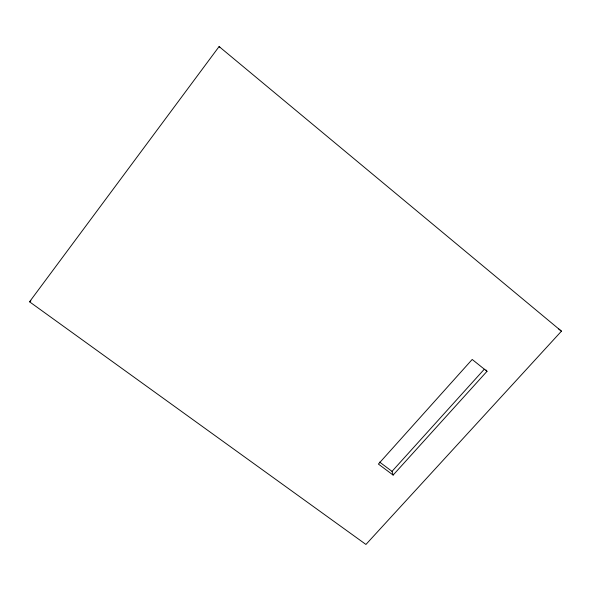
<?xml version="1.0" encoding="UTF-8"?>
<svg xmlns="http://www.w3.org/2000/svg" width="591" height="591" viewBox="0 0 591 591"><rect width="100%" height="100%" fill="white"/><g stroke="black" fill="none" stroke-linecap="round" stroke-linejoin="round"><path stroke-width="0.89" d="M29.55 301.802L219.106 46.549L561.45 331.174L365.94 544.451L29.55 301.802L30.895 300.745M485.942 369.936L487.006 371.318L393.133 475.083L392.018 471.367L484.273 369.235M393.133 475.083L378.403 464.068L472.187 359.461L487.006 371.318M379.614 462.088L392.018 471.367M558.525 328.795L561.45 331.174M219.106 46.549L219.822 47.199"/></g></svg>
